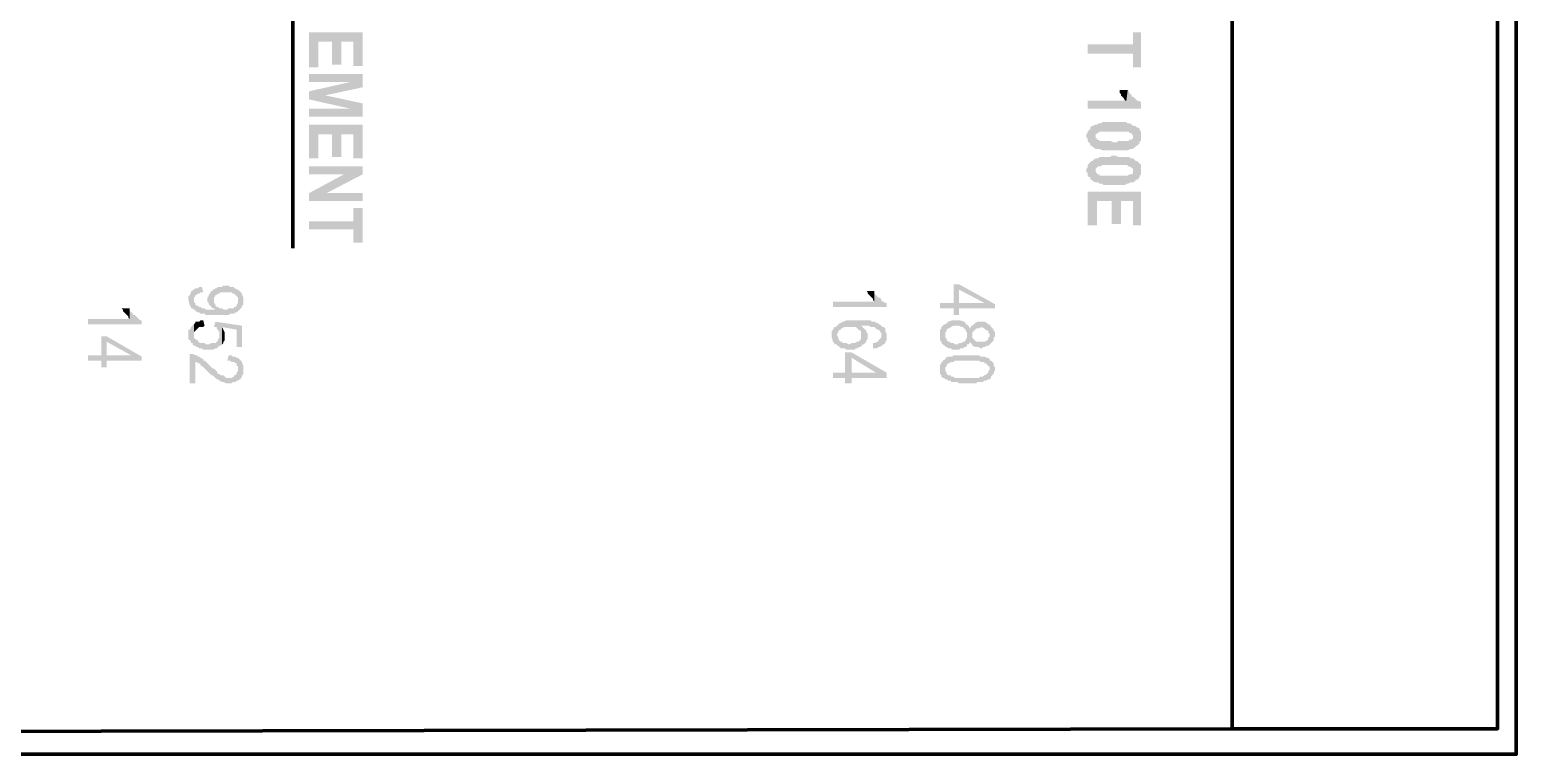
# Model space of a CAD drawing. Header units: inches. Extents: x -186 to 186, y -282 to 282.
# Drawn here: x -145.02 to -103.93, y 178.15 to 198.19 of the extents above; entities that cross this region are included whole.
import ezdxf

# ---------------------------------------------------------------- set-up
doc = ezdxf.new("R2010")
doc.units = ezdxf.units.IN
doc.header["$MEASUREMENT"] = 0
doc.layers.add('H', color=7, linetype='CONTINUOUS', lineweight=100)
doc.layers.add('P', color=250, linetype='CONTINUOUS', lineweight=100)

msp = doc.modelspace()

# ---------------------------------------------------------------- hatches: boundary and pattern name
at = {"layer": 'H', "linetype": 'Continuous'}
for points in [[(-135.815, 197.185), (-135.815, 198.111), (-137.296, 198.111), (-137.296, 197.148), (-137.037, 197.148), (-137.037, 197.852), (-136.667, 197.852), (-136.667, 197.222), (-136.407, 197.222), (-136.407, 197.852), (-136.074, 197.852), (-136.074, 197.185)], [(-114.296, 197.148), (-114.296, 198.111), (-114.519, 198.111), (-114.519, 197.778), (-115.778, 197.778), (-115.778, 197.519), (-114.519, 197.519), (-114.519, 197.148)], [(-135.815, 196.593), (-135.815, 196.963), (-137.296, 196.963), (-137.296, 196.741), (-136.148, 196.741)], [(-135.815, 196.593), (-136.148, 196.741), (-137.296, 196.481), (-136.852, 196.37)], [(-135.815, 195.778), (-135.815, 196.148), (-136.852, 196.37), (-137.296, 196.481), (-137.296, 196.259), (-136.148, 196)], [(-114.296, 196), (-114.296, 196.185), (-114.37, 196.222), (-114.407, 196.222), (-114.444, 196.259), (-114.481, 196.296), (-114.519, 196.333), (-114.556, 196.333), (-114.556, 196.37), (-114.593, 196.407), (-114.63, 196.444), (-114.63, 196.481), (-114.667, 196.519), (-114.704, 196.222), (-115.778, 196.222), (-115.778, 196)], [(-114.667, 196.519), (-114.926, 196.519), (-114.889, 196.519), (-114.889, 196.444), (-114.852, 196.407), (-114.852, 196.37), (-114.815, 196.333), (-114.778, 196.296), (-114.741, 196.222), (-114.704, 196.222)], [(-135.815, 195.778), (-136.148, 196), (-137.296, 196), (-137.296, 195.778)], [(-114.296, 195.222), (-114.296, 195.296), (-114.296, 195.333), (-114.296, 195.37), (-114.333, 195.407), (-114.333, 195.444), (-114.37, 195.481), (-114.407, 195.481), (-114.444, 195.519), (-114.481, 195.519), (-114.556, 195.556), (-114.593, 195.593), (-114.63, 195.593), (-114.667, 195.593), (-114.704, 195.63), (-114.741, 195.63), (-114.778, 195.63), (-114.926, 195.63), (-115, 195.63), (-115.111, 195.63), (-115.148, 195.63), (-115.296, 195.63), (-115.333, 195.63), (-115.37, 195.63), (-115.407, 195.593), (-115.444, 195.593), (-115.481, 195.593), (-115.519, 195.556), (-115.556, 195.556), (-115.593, 195.556), (-115.556, 195.222), (-115.556, 195.259), (-115.556, 195.296), (-115.481, 195.333), (-115.444, 195.37), (-115.407, 195.37), (-115.37, 195.37), (-115.333, 195.37), (-115.296, 195.37), (-114.778, 195.37), (-114.741, 195.37), (-114.667, 195.37), (-114.63, 195.37), (-114.63, 195.333), (-114.556, 195.333), (-114.556, 195.296), (-114.519, 195.259), (-114.519, 195.222), (-114.481, 194.926), (-114.444, 194.963), (-114.37, 195), (-114.37, 195.037), (-114.333, 195.037), (-114.333, 195.111), (-114.296, 195.111), (-114.296, 195.148), (-114.296, 195.185)], [(-135.815, 194.63), (-135.815, 195.556), (-137.296, 195.556), (-137.296, 194.63), (-137.037, 194.63), (-137.037, 195.296), (-136.667, 195.296), (-136.667, 194.667), (-136.407, 194.667), (-136.407, 195.296), (-136.074, 195.296), (-136.074, 194.63)], [(-114.481, 194.926), (-114.519, 195.222), (-114.519, 195.185), (-114.556, 195.148), (-114.63, 195.148), (-114.63, 195.111), (-114.667, 195.111), (-114.704, 195.111), (-114.741, 195.111), (-114.926, 195.111), (-114.963, 195.074), (-115.074, 195.074), (-115.148, 195.111), (-115.333, 195.111), (-115.37, 195.111), (-115.444, 195.111), (-115.481, 195.148), (-115.519, 195.148), (-115.519, 195.185), (-115.556, 195.185), (-115.556, 195.222), (-115.593, 195.556), (-115.63, 195.519), (-115.667, 195.519), (-115.704, 195.481), (-115.704, 195.444), (-115.741, 195.407), (-115.778, 195.37), (-115.778, 195.333), (-115.815, 195.296), (-115.815, 195.222), (-115.778, 195.185), (-115.778, 195.148), (-115.778, 195.111), (-115.741, 195.074), (-115.704, 195.037), (-115.704, 195), (-115.667, 194.963), (-115.63, 194.963), (-115.63, 194.926), (-115.593, 194.926), (-115.556, 194.889), (-115.519, 194.889), (-115.481, 194.889), (-115.444, 194.889), (-115.37, 194.852), (-115.333, 194.852), (-115.259, 194.852), (-115.185, 194.852), (-114.889, 194.852), (-114.852, 194.852), (-114.741, 194.852), (-114.704, 194.852), (-114.667, 194.852), (-114.593, 194.889), (-114.556, 194.889), (-114.519, 194.889)], [(-135.815, 194.185), (-135.815, 194.407), (-137.296, 194.407), (-137.296, 194.185), (-136.333, 194.185)], [(-114.481, 193.963), (-114.519, 194.296), (-114.519, 194.259), (-114.519, 194.222), (-114.556, 194.185), (-114.63, 194.185), (-114.667, 194.148), (-114.704, 194.148), (-114.741, 194.148), (-114.926, 194.148), (-114.963, 194.148), (-115.074, 194.148), (-115.148, 194.148), (-115.333, 194.148), (-115.37, 194.148), (-115.444, 194.148), (-115.444, 194.185), (-115.481, 194.185), (-115.519, 194.185), (-115.519, 194.222), (-115.556, 194.259), (-115.556, 194.296), (-115.593, 194.593), (-115.63, 194.593), (-115.63, 194.556), (-115.667, 194.556), (-115.704, 194.519), (-115.741, 194.481), (-115.778, 194.444), (-115.778, 194.407), (-115.778, 194.37), (-115.815, 194.333), (-115.815, 194.259), (-115.778, 194.222), (-115.778, 194.185), (-115.778, 194.148), (-115.741, 194.111), (-115.704, 194.111), (-115.704, 194.037), (-115.667, 194.037), (-115.63, 194), (-115.556, 193.963), (-115.519, 193.963), (-115.481, 193.963), (-115.444, 193.926), (-115.37, 193.926), (-115.333, 193.889), (-115.259, 193.889), (-115.185, 193.889), (-114.889, 193.889), (-114.852, 193.889), (-114.741, 193.889), (-114.704, 193.926), (-114.667, 193.926), (-114.593, 193.963), (-114.556, 193.963), (-114.519, 193.963)], [(-114.296, 194.296), (-114.296, 194.37), (-114.296, 194.407), (-114.296, 194.444), (-114.333, 194.481), (-114.37, 194.519), (-114.407, 194.556), (-114.444, 194.556), (-114.481, 194.593), (-114.519, 194.63), (-114.556, 194.63), (-114.593, 194.63), (-114.63, 194.667), (-114.667, 194.667), (-114.704, 194.667), (-114.741, 194.667), (-114.778, 194.667), (-114.926, 194.667), (-115, 194.704), (-115.111, 194.704), (-115.148, 194.667), (-115.296, 194.667), (-115.333, 194.667), (-115.37, 194.667), (-115.407, 194.667), (-115.444, 194.667), (-115.481, 194.63), (-115.519, 194.63), (-115.556, 194.63), (-115.593, 194.593), (-115.556, 194.296), (-115.556, 194.333), (-115.481, 194.407), (-115.444, 194.407), (-115.407, 194.407), (-115.37, 194.444), (-115.333, 194.444), (-115.296, 194.444), (-114.778, 194.444), (-114.741, 194.444), (-114.667, 194.444), (-114.667, 194.407), (-114.63, 194.407), (-114.556, 194.37), (-114.519, 194.333), (-114.519, 194.296), (-114.481, 193.963), (-114.481, 194), (-114.444, 194), (-114.444, 194.037), (-114.37, 194.037), (-114.37, 194.074), (-114.333, 194.111), (-114.333, 194.148), (-114.296, 194.185), (-114.296, 194.222), (-114.296, 194.259)], [(-135.815, 194.185), (-136.333, 194.185), (-137.296, 193.667), (-136.815, 193.667)], [(-135.815, 193.444), (-135.815, 193.667), (-136.815, 193.667), (-137.296, 193.667), (-137.296, 193.444)], [(-114.296, 192.778), (-114.296, 193.704), (-115.778, 193.704), (-115.778, 192.778), (-115.519, 192.778), (-115.519, 193.444), (-115.111, 193.444), (-115.111, 192.815), (-114.852, 192.815), (-114.852, 193.444), (-114.519, 193.444), (-114.519, 192.778)], [(-135.815, 192.296), (-135.815, 193.259), (-136.074, 193.259), (-136.074, 192.889), (-137.296, 192.889), (-137.296, 192.667), (-136.074, 192.667), (-136.074, 192.296)], [(-139.222, 190.963), (-139.259, 191), (-139.296, 191), (-139.333, 191.037), (-139.37, 191.037), (-139.37, 191.074), (-139.444, 191.074), (-139.481, 191.074), (-139.519, 191.111), (-139.667, 191.111), (-139.704, 191.074), (-139.778, 191.074), (-139.815, 191.074), (-139.852, 191.037), (-139.889, 191.037), (-139.926, 191), (-139.926, 190.704), (-139.926, 190.741), (-139.926, 190.778), (-139.889, 190.815), (-139.889, 190.852), (-139.852, 190.852), (-139.815, 190.889), (-139.778, 190.889), (-139.741, 190.926), (-139.704, 190.926), (-139.519, 190.926), (-139.481, 190.926), (-139.444, 190.926), (-139.407, 190.889), (-139.37, 190.889), (-139.333, 190.852), (-139.296, 190.815), (-139.259, 190.778), (-139.259, 190.741), (-139.259, 190.704)], [(-118.333, 190.481), (-118.333, 190.593), (-119.333, 191.148), (-119.481, 191.148), (-119.481, 190.63), (-119.852, 190.63), (-119.852, 190.481), (-119.481, 190.481), (-119.481, 190.296), (-119.333, 190.296), (-119.333, 191), (-118.63, 190.63)], [(-140.222, 190.926), (-140.259, 191.074), (-140.333, 191.074), (-140.37, 191.037), (-140.407, 191.037), (-140.444, 191.037), (-140.481, 191), (-140.519, 191), (-140.519, 190.963), (-140.556, 190.963), (-140.556, 190.926), (-140.593, 190.852), (-140.63, 190.815), (-140.63, 190.778), (-140.63, 190.704), (-140.593, 190.556), (-140.556, 190.519), (-140.556, 190.481), (-140.519, 190.481), (-140.481, 190.444), (-140.481, 190.704), (-140.481, 190.778), (-140.444, 190.815), (-140.444, 190.852), (-140.407, 190.852), (-140.37, 190.889), (-140.333, 190.889), (-140.296, 190.926)], [(-139.111, 190.704), (-139.111, 190.778), (-139.148, 190.852), (-139.148, 190.889), (-139.185, 190.926), (-139.222, 190.963), (-139.259, 190.704), (-139.259, 190.667), (-139.259, 190.63), (-139.296, 190.593), (-139.296, 190.556), (-139.333, 190.519), (-139.37, 190.519), (-139.37, 190.481), (-139.444, 190.481), (-139.481, 190.481), (-139.519, 190.481), (-139.556, 190.444), (-139.667, 190.444), (-139.704, 190.481), (-139.741, 190.481), (-139.778, 190.481), (-139.815, 190.519), (-139.852, 190.519), (-139.889, 190.556), (-139.889, 190.444), (-140.037, 190.444), (-140.111, 190.444), (-140.148, 190.444), (-140.185, 190.481), (-140.222, 190.481), (-140.259, 190.481), (-140.296, 190.519), (-140.333, 190.519), (-140.37, 190.556), (-140.407, 190.556), (-140.444, 190.593), (-140.444, 190.63), (-140.481, 190.667), (-140.481, 190.704), (-140.481, 190.444), (-140.444, 190.444), (-140.444, 190.407), (-140.37, 190.37), (-140.333, 190.37), (-140.296, 190.333), (-140.259, 190.333), (-140.222, 190.333), (-140.185, 190.333), (-140.148, 190.296), (-140.111, 190.296), (-140.074, 190.296), (-139.63, 190.296), (-139.556, 190.296), (-139.519, 190.296), (-139.481, 190.333), (-139.444, 190.333), (-139.407, 190.333), (-139.37, 190.333), (-139.333, 190.37), (-139.296, 190.37), (-139.259, 190.407), (-139.222, 190.444), (-139.185, 190.481), (-139.148, 190.519), (-139.148, 190.556), (-139.111, 190.593), (-139.111, 190.63), (-139.111, 190.667)], [(-139.889, 190.556), (-139.889, 190.593), (-139.926, 190.63), (-139.926, 190.667), (-139.926, 191), (-139.963, 191), (-139.963, 190.963), (-140, 190.963), (-140.037, 190.889), (-140.074, 190.852), (-140.074, 190.815), (-140.111, 190.778), (-140.111, 190.667), (-140.074, 190.63), (-140.074, 190.593), (-140.037, 190.556), (-140, 190.519), (-139.963, 190.481), (-139.926, 190.481), (-139.889, 190.444)], [(-121.333, 190.519), (-121.333, 190.63), (-121.37, 190.63), (-121.407, 190.667), (-121.444, 190.667), (-121.481, 190.704), (-121.481, 190.741), (-121.519, 190.778), (-121.556, 190.778), (-121.593, 190.815), (-121.63, 190.852), (-121.667, 190.889), (-121.667, 190.667), (-122.815, 190.667), (-122.815, 190.519)], [(-121.667, 190.889), (-121.667, 190.963), (-121.704, 190.963), (-121.889, 190.963), (-121.852, 190.926), (-121.852, 190.889), (-121.815, 190.852), (-121.778, 190.815), (-121.741, 190.778), (-121.704, 190.741), (-121.704, 190.704), (-121.667, 190.667)], [(-118.333, 190.481), (-118.63, 190.63), (-119.333, 190.63), (-119.333, 191), (-119.333, 190.481)], [(-141.926, 190.037), (-141.926, 190.148), (-141.963, 190.148), (-142, 190.185), (-142.037, 190.222), (-142.074, 190.259), (-142.111, 190.296), (-142.148, 190.296), (-142.185, 190.333), (-142.185, 190.37), (-142.222, 190.37), (-142.259, 190.444), (-142.259, 190.185), (-143.407, 190.185), (-143.407, 190.037)], [(-142.259, 190.444), (-142.259, 190.481), (-142.296, 190.481), (-142.481, 190.481), (-142.444, 190.444), (-142.444, 190.407), (-142.37, 190.333), (-142.333, 190.296), (-142.296, 190.259), (-142.296, 190.222), (-142.259, 190.185)], [(-139.778, 189.444), (-139.778, 189.778), (-139.778, 189.704), (-139.778, 189.667), (-139.815, 189.63), (-139.815, 189.593), (-139.852, 189.556), (-139.889, 189.519), (-139.926, 189.519), (-139.963, 189.519), (-140, 189.519), (-140.074, 189.481), (-140.148, 189.481), (-140.185, 189.519), (-140.222, 189.519), (-140.296, 189.519), (-140.333, 189.519), (-140.333, 189.556), (-140.37, 189.556), (-140.37, 189.593), (-140.444, 189.63), (-140.481, 189.667), (-140.481, 189.704), (-140.481, 189.778), (-140.481, 190.037), (-140.519, 190.037), (-140.519, 190), (-140.556, 189.963), (-140.593, 189.889), (-140.63, 189.889), (-140.63, 189.852), (-140.63, 189.815), (-140.63, 189.704), (-140.63, 189.667), (-140.63, 189.63), (-140.593, 189.593), (-140.556, 189.556), (-140.556, 189.519), (-140.519, 189.519), (-140.519, 189.481), (-140.481, 189.444), (-140.444, 189.444), (-140.407, 189.407), (-140.37, 189.407), (-140.333, 189.37), (-140.296, 189.37), (-140.259, 189.37), (-140.222, 189.333), (-140.185, 189.333), (-140.148, 189.333), (-140.037, 189.333), (-140, 189.333), (-139.963, 189.333), (-139.889, 189.37), (-139.852, 189.37), (-139.815, 189.407)], [(-140.185, 190), (-140.222, 190.148), (-140.259, 190.148), (-140.296, 190.148), (-140.333, 190.111), (-140.37, 190.111), (-140.444, 190.111), (-140.444, 190.074), (-140.481, 190.037), (-140.481, 189.778), (-140.481, 189.815), (-140.444, 189.852), (-140.407, 189.889), (-140.37, 189.926), (-140.333, 189.963), (-140.296, 189.963), (-140.222, 189.963)], [(-139.148, 189.407), (-139.148, 190), (-139.889, 190.111), (-139.926, 189.963), (-139.889, 189.963), (-139.852, 189.963), (-139.852, 189.926), (-139.815, 189.889), (-139.815, 189.852), (-139.778, 189.852), (-139.778, 189.815), (-139.778, 189.444), (-139.741, 189.444), (-139.704, 189.481), (-139.704, 189.963), (-139.296, 189.889), (-139.296, 189.407)], [(-139.63, 189.704), (-139.63, 189.778), (-139.63, 189.815), (-139.667, 189.889), (-139.704, 189.963), (-139.704, 189.481), (-139.667, 189.519), (-139.667, 189.556), (-139.63, 189.593), (-139.63, 189.63), (-139.63, 189.667)], [(-122.037, 189.444), (-122.037, 189.741), (-122.037, 189.704), (-122.037, 189.667), (-122.037, 189.63), (-122.111, 189.556), (-122.148, 189.556), (-122.222, 189.519), (-122.259, 189.519), (-122.296, 189.519), (-122.37, 189.481), (-122.444, 189.519), (-122.481, 189.519), (-122.519, 189.519), (-122.556, 189.519), (-122.556, 189.556), (-122.63, 189.556), (-122.63, 189.593), (-122.667, 189.63), (-122.667, 189.667), (-122.704, 189.741), (-122.704, 190), (-122.741, 189.963), (-122.778, 189.963), (-122.815, 189.889), (-122.852, 189.852), (-122.852, 189.815), (-122.852, 189.778), (-122.852, 189.704), (-122.815, 189.556), (-122.778, 189.519), (-122.778, 189.481), (-122.704, 189.481), (-122.704, 189.444), (-122.667, 189.444), (-122.63, 189.407), (-122.593, 189.37), (-122.519, 189.37), (-122.481, 189.37), (-122.444, 189.333), (-122.222, 189.333), (-122.185, 189.37), (-122.111, 189.37), (-122.111, 189.407), (-122.037, 189.407)], [(-121.852, 189.704), (-121.852, 189.778), (-121.889, 189.815), (-121.889, 189.852), (-121.926, 189.889), (-121.963, 189.926), (-122, 189.963), (-122.037, 190), (-122.074, 190.148), (-122.333, 190.148), (-122.37, 190.148), (-122.444, 190.148), (-122.519, 190.111), (-122.556, 190.111), (-122.593, 190.074), (-122.63, 190.074), (-122.667, 190.037), (-122.704, 190), (-122.704, 189.741), (-122.704, 189.778), (-122.667, 189.815), (-122.667, 189.852), (-122.63, 189.889), (-122.593, 189.889), (-122.593, 189.926), (-122.556, 189.926), (-122.519, 189.963), (-122.481, 189.963), (-122.444, 189.963), (-122.259, 189.963), (-122.222, 189.963), (-122.185, 189.963), (-122.148, 189.926), (-122.111, 189.889), (-122.037, 189.852), (-122.037, 189.815), (-122.037, 189.778), (-122.037, 189.444), (-122, 189.444), (-122, 189.481), (-121.963, 189.481), (-121.926, 189.519), (-121.889, 189.556), (-121.889, 189.593), (-121.852, 189.63), (-121.852, 189.667)], [(-121.481, 190), (-121.519, 190.037), (-121.556, 190.037), (-121.556, 190.074), (-121.63, 190.074), (-121.63, 190.111), (-121.667, 190.111), (-121.704, 190.111), (-121.741, 190.111), (-121.778, 190.148), (-121.889, 190.148), (-121.926, 190.148), (-122.074, 190.148), (-122.037, 190), (-121.889, 190), (-121.852, 190), (-121.815, 190), (-121.778, 189.963), (-121.741, 189.963), (-121.704, 189.963), (-121.667, 189.963), (-121.63, 189.926), (-121.593, 189.889), (-121.556, 189.889), (-121.519, 189.852), (-121.519, 189.815), (-121.481, 189.815), (-121.481, 189.778), (-121.481, 189.704)], [(-121.333, 189.704), (-121.333, 189.778), (-121.37, 189.852), (-121.37, 189.889), (-121.37, 189.926), (-121.407, 189.963), (-121.444, 189.963), (-121.481, 190), (-121.481, 189.704), (-121.481, 189.667), (-121.519, 189.63), (-121.556, 189.593), (-121.556, 189.556), (-121.593, 189.556), (-121.667, 189.519), (-121.704, 189.519), (-121.704, 189.37), (-121.63, 189.37), (-121.593, 189.37), (-121.556, 189.407), (-121.519, 189.407), (-121.481, 189.444), (-121.444, 189.444), (-121.444, 189.481), (-121.407, 189.481), (-121.37, 189.519), (-121.37, 189.556), (-121.333, 189.593), (-121.333, 189.63), (-121.333, 189.667)], [(-119.111, 190.037), (-119.148, 190.037), (-119.148, 190.074), (-119.185, 190.111), (-119.296, 190.148), (-119.333, 190.148), (-119.37, 190.148), (-119.481, 190.148), (-119.519, 190.148), (-119.63, 190.111), (-119.667, 190.074), (-119.704, 190.037), (-119.741, 190.037), (-119.778, 190), (-119.815, 189.963), (-119.815, 189.926), (-119.852, 189.889), (-119.852, 189.852), (-119.852, 189.815), (-119.852, 189.778), (-119.852, 189.704), (-119.852, 189.667), (-119.852, 189.63), (-119.852, 189.593), (-119.815, 189.556), (-119.815, 189.519), (-119.778, 189.481), (-119.741, 189.444), (-119.704, 189.444), (-119.704, 189.741), (-119.704, 189.778), (-119.704, 189.815), (-119.667, 189.852), (-119.667, 189.889), (-119.63, 189.926), (-119.593, 189.926), (-119.556, 189.963), (-119.481, 190), (-119.333, 190), (-119.259, 189.963), (-119.222, 189.963), (-119.185, 189.926), (-119.148, 189.889), (-119.148, 189.852), (-119.111, 189.815), (-119.111, 189.778), (-119.111, 189.741)], [(-118.481, 190.037), (-118.519, 190.037), (-118.556, 190.074), (-118.63, 190.111), (-118.815, 190.111), (-118.889, 190.074), (-118.926, 190.037), (-118.963, 190), (-119, 190), (-119, 189.963), (-119.037, 189.926), (-119.037, 189.963), (-119.074, 190), (-119.111, 190.037), (-119.111, 189.741), (-119.111, 189.704), (-119.111, 189.667), (-119.148, 189.63), (-119.148, 189.593), (-119.185, 189.556), (-119.222, 189.556), (-119.259, 189.519), (-119.296, 189.519), (-119.333, 189.519), (-119.37, 189.481), (-119.444, 189.481), (-119.481, 189.519), (-119.519, 189.519), (-119.556, 189.519), (-119.593, 189.556), (-119.63, 189.556), (-119.667, 189.593), (-119.667, 189.63), (-119.704, 189.667), (-119.704, 189.704), (-119.704, 189.741), (-119.704, 189.444), (-119.704, 189.407), (-119.667, 189.407), (-119.63, 189.37), (-119.593, 189.37), (-119.556, 189.37), (-119.519, 189.333), (-119.333, 189.333), (-119.296, 189.37), (-119.222, 189.37), (-119.185, 189.407), (-119.148, 189.407), (-119.111, 189.444), (-119.111, 189.481), (-119.074, 189.481), (-119.037, 189.519), (-119.037, 189.556), (-119, 189.519), (-118.963, 189.481), (-118.963, 189.741), (-118.963, 189.778), (-118.963, 189.815), (-118.926, 189.852), (-118.889, 189.889), (-118.852, 189.926), (-118.815, 189.926), (-118.778, 189.926), (-118.704, 189.963), (-118.63, 189.926), (-118.593, 189.889), (-118.519, 189.852), (-118.519, 189.815), (-118.481, 189.778), (-118.481, 189.741)], [(-118.333, 189.741), (-118.333, 189.815), (-118.37, 189.852), (-118.37, 189.889), (-118.407, 189.926), (-118.444, 189.963), (-118.444, 190), (-118.481, 190), (-118.481, 190.037), (-118.481, 189.704), (-118.519, 189.667), (-118.519, 189.63), (-118.556, 189.593), (-118.63, 189.556), (-118.704, 189.556), (-118.778, 189.556), (-118.852, 189.556), (-118.926, 189.63), (-118.963, 189.667), (-118.963, 189.704), (-118.963, 189.741), (-118.963, 189.481), (-118.963, 189.444), (-118.852, 189.407), (-118.815, 189.407), (-118.778, 189.407), (-118.741, 189.37), (-118.704, 189.37), (-118.667, 189.407), (-118.63, 189.407), (-118.556, 189.444), (-118.519, 189.444), (-118.481, 189.481), (-118.444, 189.519), (-118.407, 189.556), (-118.37, 189.593), (-118.37, 189.63), (-118.37, 189.667), (-118.333, 189.704)], [(-141.926, 189.037), (-141.926, 189.148), (-142.889, 189.704), (-143.037, 189.704), (-143.037, 189.185), (-143.407, 189.185), (-143.407, 189.037), (-143.037, 189.037), (-143.037, 188.852), (-142.889, 188.852), (-142.889, 189.556), (-142.222, 189.185)], [(-141.926, 189.037), (-142.222, 189.185), (-142.889, 189.185), (-142.889, 189.556), (-142.889, 189.037)], [(-139.222, 188.519), (-139.259, 188.815), (-139.259, 188.778), (-139.259, 188.741), (-139.296, 188.704), (-139.296, 188.667), (-139.333, 188.63), (-139.37, 188.63), (-139.37, 188.593), (-139.444, 188.556), (-139.481, 188.556), (-139.519, 188.556), (-139.556, 188.556), (-139.593, 188.556), (-139.63, 188.593), (-139.667, 188.63), (-139.704, 188.63), (-139.741, 188.63), (-139.778, 188.667), (-139.815, 188.667), (-139.852, 188.741), (-139.889, 188.778), (-139.926, 188.815), (-139.963, 188.815), (-140, 188.852), (-140.037, 188.889), (-140.074, 188.926), (-140.111, 188.963), (-140.148, 189), (-140.185, 189.037), (-140.222, 189.037), (-140.222, 189.074), (-140.296, 189.111), (-140.333, 189.148), (-140.37, 189.148), (-140.407, 189.185), (-140.444, 189.185), (-140.519, 189.222), (-140.593, 189.222), (-140.593, 188.407), (-140.444, 188.407), (-140.444, 189), (-140.407, 189), (-140.37, 188.963), (-140.333, 188.963), (-140.296, 188.926), (-140.296, 188.889), (-140.259, 188.889), (-140.222, 188.852), (-140.185, 188.815), (-140.148, 188.778), (-140.111, 188.741), (-140.074, 188.704), (-140.037, 188.667), (-140, 188.63), (-139.963, 188.63), (-139.926, 188.593), (-139.889, 188.556), (-139.852, 188.519), (-139.815, 188.519), (-139.778, 188.481), (-139.704, 188.444), (-139.667, 188.444), (-139.593, 188.407), (-139.444, 188.407), (-139.407, 188.444), (-139.37, 188.444), (-139.333, 188.444), (-139.296, 188.481), (-139.259, 188.481)], [(-139.111, 188.778), (-139.111, 188.852), (-139.111, 188.889), (-139.148, 188.963), (-139.148, 189), (-139.185, 189.037), (-139.222, 189.074), (-139.259, 189.111), (-139.296, 189.111), (-139.333, 189.148), (-139.37, 189.148), (-139.407, 189.148), (-139.444, 189.185), (-139.481, 189.185), (-139.519, 189.185), (-139.556, 189.037), (-139.481, 189.037), (-139.444, 189), (-139.407, 189), (-139.37, 189), (-139.333, 188.963), (-139.296, 188.963), (-139.296, 188.889), (-139.259, 188.889), (-139.259, 188.852), (-139.259, 188.815), (-139.222, 188.519), (-139.185, 188.519), (-139.185, 188.556), (-139.148, 188.593), (-139.148, 188.63), (-139.111, 188.667), (-139.111, 188.704), (-139.111, 188.741)], [(-121.333, 188.556), (-121.333, 188.704), (-122.296, 189.259), (-122.481, 189.259), (-122.481, 188.704), (-122.815, 188.704), (-122.815, 188.556), (-122.481, 188.556), (-122.481, 188.407), (-122.296, 188.407), (-122.296, 189.111), (-121.63, 188.704)], [(-121.333, 188.556), (-121.63, 188.704), (-122.296, 188.704), (-122.296, 189.111), (-122.296, 188.556)], [(-118.481, 188.519), (-118.481, 188.815), (-118.481, 188.778), (-118.519, 188.741), (-118.519, 188.704), (-118.556, 188.667), (-118.63, 188.63), (-118.667, 188.593), (-118.704, 188.593), (-118.741, 188.593), (-118.778, 188.556), (-118.852, 188.556), (-118.889, 188.556), (-119.333, 188.556), (-119.37, 188.556), (-119.444, 188.556), (-119.481, 188.593), (-119.519, 188.593), (-119.556, 188.593), (-119.556, 188.63), (-119.593, 188.63), (-119.63, 188.63), (-119.667, 188.667), (-119.667, 188.704), (-119.704, 188.741), (-119.704, 188.778), (-119.704, 188.815), (-119.704, 189.074), (-119.778, 189.037), (-119.778, 189), (-119.815, 189), (-119.815, 188.963), (-119.852, 188.926), (-119.852, 188.852), (-119.852, 188.741), (-119.852, 188.667), (-119.815, 188.63), (-119.815, 188.593), (-119.778, 188.556), (-119.741, 188.556), (-119.704, 188.519), (-119.667, 188.519), (-119.63, 188.481), (-119.556, 188.481), (-119.556, 188.444), (-119.519, 188.444), (-119.481, 188.444), (-119.444, 188.444), (-119.37, 188.444), (-119.333, 188.407), (-119.259, 188.407), (-119.222, 188.407), (-119, 188.407), (-118.963, 188.407), (-118.852, 188.407), (-118.815, 188.444), (-118.778, 188.444), (-118.704, 188.444), (-118.667, 188.444), (-118.63, 188.481), (-118.593, 188.481), (-118.519, 188.519)], [(-118.333, 188.815), (-118.333, 188.852), (-118.37, 188.889), (-118.37, 188.926), (-118.37, 188.963), (-118.407, 189), (-118.444, 189.037), (-118.481, 189.037), (-118.481, 189.074), (-118.519, 189.111), (-118.556, 189.111), (-118.63, 189.148), (-118.667, 189.148), (-118.704, 189.148), (-118.741, 189.148), (-118.778, 189.185), (-118.815, 189.185), (-118.889, 189.185), (-118.963, 189.185), (-119.259, 189.185), (-119.296, 189.185), (-119.407, 189.185), (-119.444, 189.185), (-119.481, 189.185), (-119.519, 189.148), (-119.556, 189.148), (-119.593, 189.148), (-119.63, 189.148), (-119.704, 189.111), (-119.704, 189.074), (-119.704, 188.815), (-119.704, 188.852), (-119.667, 188.889), (-119.667, 188.926), (-119.63, 188.963), (-119.593, 188.963), (-119.556, 189), (-119.519, 189), (-119.481, 189), (-119.444, 189.037), (-119.37, 189.037), (-119.333, 189.037), (-118.852, 189.037), (-118.815, 189.037), (-118.778, 189.037), (-118.741, 189), (-118.704, 189), (-118.667, 189), (-118.63, 189), (-118.63, 188.963), (-118.593, 188.963), (-118.556, 188.926), (-118.519, 188.889), (-118.481, 188.852), (-118.481, 188.519), (-118.444, 188.556), (-118.444, 188.593), (-118.407, 188.63), (-118.37, 188.667), (-118.37, 188.704), (-118.333, 188.778)]]:
    msp.add_hatch(color=0, dxfattribs=at).paths.add_polyline_path(points)

# ---------------------------------------------------------------- linework, layer by layer
at = {"layer": 'P', "color": 0, "linetype": 'Continuous'}
for points in [[(-170.63, 271.63), (-103.926, 271.63), (-103.926, 178.148), (-170.63, 178.148), (-170.63, 271.63)], [(-111.778, 178.852), (-147.519, 178.778), (-147.519, 271.148), (-111.778, 271.148), (-111.778, 178.852)], [(-104.444, 271.148), (-111.778, 271.148), (-111.778, 178.852), (-104.444, 178.852), (-104.444, 271.148)], [(-137.741, 219.741), (-137.741, 192.148)]]:
    msp.add_lwpolyline(points, dxfattribs=at)

doc.saveas('drawing.dxf')
